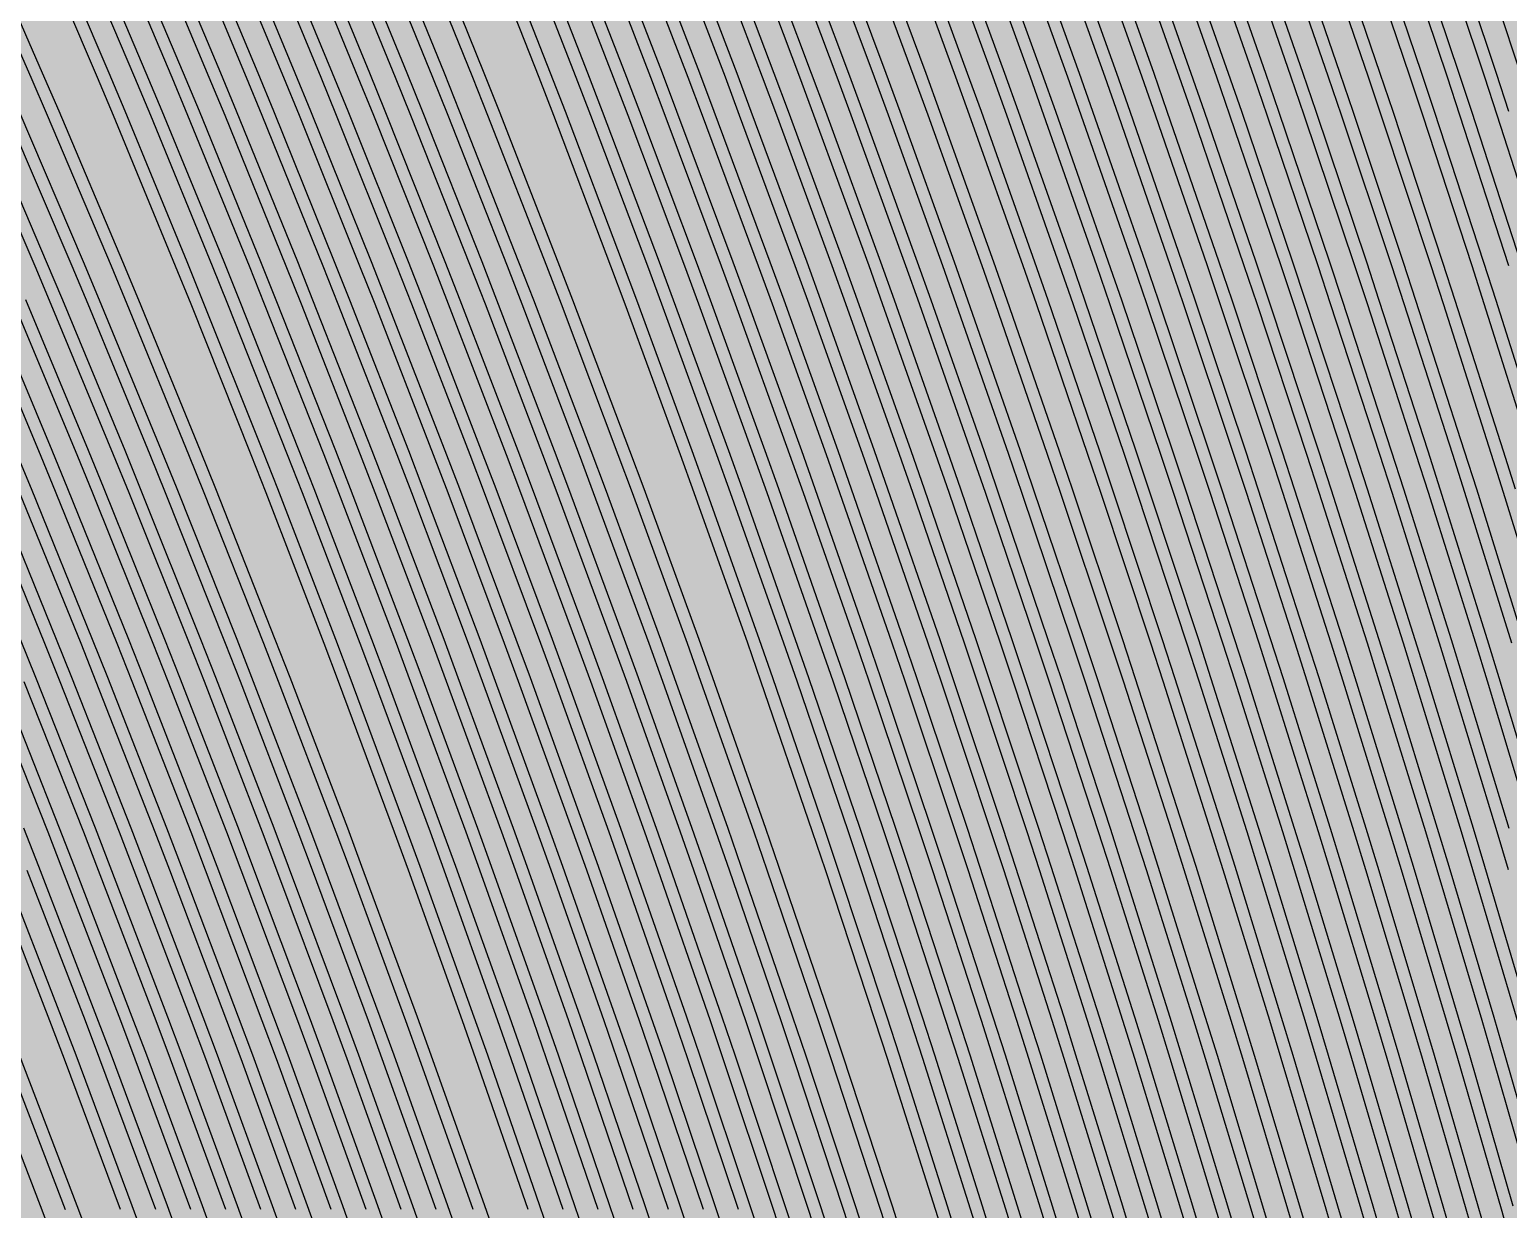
# Model space of a CAD drawing. Header units: metres. Extents: x -7220 to 10980, y -29667 to 1833.
# Drawn here: x 752.5 to 997.2, y -16736 to -16540.7 of the extents above; entities that cross this region are included whole.
import ezdxf

# ---------------------------------------------------------------- set-up
doc = ezdxf.new("R2010")
doc.units = ezdxf.units.M
doc.layers.add('Metal1', color=4, linetype='CONTINUOUS')
doc.layers.add('Polyimide', color=7, linetype='CONTINUOUS')

msp = doc.modelspace()

# ---------------------------------------------------------------- hatches: boundary and pattern name
at = {"layer": 'Polyimide'}
msp.add_hatch(color=7, dxfattribs=at).paths.add_polyline_path([(4099.45, -13861.55), (4142.64, -14152.77), (4214.18, -14438.35), (4313.36, -14715.55), (4439.24, -14981.69), (4590.59, -15234.21), (4765.97, -15470.68), (4963.68, -15688.82), (5181.82, -15886.53), (5418.29, -16061.91), (5670.81, -16213.26), (5936.95, -16339.14), (6214.15, -16438.32), (6499.73, -16509.85), (6790.95, -16553.05), (7085, -16567.5), (9980.38, -16567.5), (10058.79, -16571.35), (10136.45, -16582.87), (10212.6, -16601.95), (10286.52, -16628.4), (10357.49, -16661.96), (10424.83, -16702.32), (10487.89, -16749.09), (10546.06, -16801.81), (10598.78, -16859.98), (10645.55, -16923.04), (10685.91, -16990.38), (10719.48, -17061.35), (10745.93, -17135.27), (10765, -17211.43), (10776.52, -17289.08), (10780.38, -17367.5), (10780.38, -21957.3), (10741.61, -22012.91), (10705.97, -22070.59), (10673.58, -22130.14), (10644.53, -22191.39), (10618.92, -22254.16), (10596.82, -22318.25), (10578.3, -22383.46), (10563.41, -22449.6), (10552.21, -22516.46), (10544.72, -22583.84), (10540.97, -22651.53), (10540.97, -22719.32), (10544.72, -22787.01), (10552.21, -22854.38), (10563.41, -22921.24), (10578.3, -22987.38), (10596.82, -23052.6), (10618.92, -23116.68), (10644.53, -23179.45), (10673.58, -23240.71), (10705.97, -23300.26), (10741.61, -23357.93), (10780.38, -23413.54), (10780.38, -28667.5), (10776.52, -28745.91), (10765, -28823.57), (10745.93, -28899.73), (10719.48, -28973.65), (10685.91, -29044.62), (10645.55, -29111.96), (10598.78, -29175.01), (10546.06, -29233.19), (10487.89, -29285.91), (10424.83, -29332.68), (10357.49, -29373.04), (10286.52, -29406.6), (10212.6, -29433.05), (10136.45, -29452.13), (10058.79, -29463.65), (9980.38, -29467.5), (-6219.63, -29467.5), (-6298.04, -29463.65), (-6375.7, -29452.13), (-6451.85, -29433.05), (-6525.77, -29406.6), (-6596.74, -29373.04), (-6664.08, -29332.68), (-6727.14, -29285.91), (-6785.31, -29233.19), (-6838.03, -29175.01), (-6884.8, -29111.96), (-6925.16, -29044.62), (-6958.73, -28973.65), (-6985.18, -28899.73), (-7004.25, -28823.57), (-7015.77, -28745.91), (-7019.63, -28667.5), (-7019.63, -23426.32), (-6979.36, -23370.07), (-6942.33, -23311.63), (-6908.66, -23251.2), (-6878.45, -23188.96), (-6851.81, -23125.12), (-6828.81, -23059.88), (-6809.53, -22993.44), (-6794.04, -22926.02), (-6782.37, -22857.83), (-6774.57, -22789.09), (-6770.67, -22720.02), (-6770.67, -22650.84), (-6774.57, -22581.77), (-6782.37, -22513.03), (-6794.04, -22444.84), (-6809.53, -22377.42), (-6828.81, -22310.98), (-6851.81, -22245.74), (-6878.45, -22181.89), (-6908.66, -22119.66), (-6942.33, -22059.22), (-6979.36, -22000.79), (-7019.63, -21944.54), (-7019.63, -17367.5), (-7015.77, -17289.08), (-7004.25, -17211.43), (-6985.18, -17135.27), (-6958.73, -17061.35), (-6925.16, -16990.38), (-6884.8, -16923.04), (-6838.03, -16859.98), (-6785.31, -16801.81), (-6727.14, -16749.09), (-6664.08, -16702.32), (-6596.74, -16661.96), (-6525.77, -16628.4), (-6451.85, -16601.95), (-6375.7, -16582.87), (-6298.04, -16571.35), (-6219.63, -16567.5), (-3314, -16567.5), (-3019.95, -16553.05), (-2728.73, -16509.85), (-2443.15, -16438.32), (-2165.95, -16339.14), (-1899.81, -16213.26), (-1647.29, -16061.91), (-1410.82, -15886.53), (-1192.68, -15688.82), (-994.97, -15470.68), (-819.59, -15234.21), (-668.24, -14981.69), (-542.36, -14715.55), (-443.18, -14438.35), (-371.64, -14152.77), (-328.45, -13861.55), (-314, -13567.5), (-314, -13373.48), (-317.45, -13328.11), (-327.72, -13283.78), (-344.58, -13241.52), (-367.63, -13202.3), (-396.35, -13167.01), (-430.08, -13136.47), (-468.03, -13111.38), (-509.35, -13092.32), (-509.35, -13092.32), (-578.18, -13061.27), (-642.2, -13021.24), (-700.26, -12972.96), (-751.3, -12917.31), (-794.39, -12855.3), (-828.74, -12788.06), (-853.73, -12716.8), (-868.91, -12642.84), (-874, -12567.5), (-868.91, -12492.16), (-853.73, -12418.19), (-828.74, -12346.94), (-794.39, -12279.7), (-751.3, -12217.69), (-700.26, -12162.04), (-642.2, -12113.76), (-578.18, -12073.73), (-509.35, -12042.68), (-509.35, -12042.68), (-468.03, -12023.62), (-430.08, -11998.53), (-396.35, -11967.99), (-367.63, -11932.7), (-344.58, -11893.47), (-327.72, -11851.21), (-317.45, -11806.89), (-314, -11761.52), (-314, -11074.31), (-317.45, -11028.94), (-327.72, -10984.62), (-344.58, -10942.36), (-367.63, -10903.13), (-396.35, -10867.84), (-430.08, -10837.3), (-468.03, -10812.21), (-509.35, -10793.16), (-509.35, -10793.16), (-578.18, -10762.1), (-642.2, -10722.07), (-700.26, -10673.8), (-751.3, -10618.15), (-794.39, -10556.13), (-828.74, -10488.89), (-853.73, -10417.64), (-868.91, -10343.67), (-874, -10268.33), (-868.91, -10192.99), (-853.73, -10119.03), (-828.74, -10047.77), (-794.39, -9980.53), (-751.3, -9918.52), (-700.26, -9862.87), (-642.2, -9814.59), (-578.18, -9774.56), (-509.35, -9743.51), (-509.35, -9743.51), (-468.03, -9724.45), (-430.08, -9699.36), (-396.35, -9668.82), (-367.63, -9633.53), (-344.58, -9594.31), (-327.72, -9552.05), (-317.45, -9507.72), (-314, -9462.35), (-314, -8775.14), (-317.45, -8729.78), (-327.72, -8685.45), (-344.58, -8643.19), (-367.63, -8603.96), (-396.35, -8568.68), (-430.08, -8538.14), (-468.03, -8513.05), (-509.35, -8493.99), (-509.35, -8493.99), (-578.18, -8462.94), (-642.2, -8422.91), (-700.26, -8374.63), (-751.3, -8318.98), (-794.39, -8256.97), (-828.74, -8189.73), (-853.73, -8118.47), (-868.91, -8044.5), (-874, -7969.17), (-868.91, -7893.83), (-853.73, -7819.86), (-828.74, -7748.61), (-794.39, -7681.36), (-751.3, -7619.35), (-700.26, -7563.7), (-642.2, -7515.42), (-578.18, -7475.4), (-509.35, -7444.34), (-509.35, -7444.34), (-468.03, -7425.28), (-430.08, -7400.2), (-396.35, -7369.66), (-367.63, -7334.37), (-344.58, -7295.14), (-327.72, -7252.88), (-317.45, -7208.56), (-314, -7163.19), (-314, -6475.98), (-317.45, -6430.61), (-327.72, -6386.29), (-344.58, -6344.02), (-367.63, -6304.8), (-396.35, -6269.51), (-430.08, -6238.97), (-468.03, -6213.88), (-509.35, -6194.82), (-509.35, -6194.82), (-578.18, -6163.77), (-642.2, -6123.74), (-700.26, -6075.46), (-751.3, -6019.81), (-794.39, -5957.8), (-828.74, -5890.56), (-853.73, -5819.31), (-868.91, -5745.34), (-874, -5670), (-868.91, -5594.66), (-853.73, -5520.69), (-828.74, -5449.44), (-794.39, -5382.2), (-751.3, -5320.19), (-700.26, -5264.54), (-642.2, -5216.26), (-578.18, -5176.23), (-509.35, -5145.18), (-509.35, -5145.18), (-468.03, -5126.12), (-430.08, -5101.03), (-396.35, -5070.49), (-367.63, -5035.2), (-344.58, -4995.98), (-327.72, -4953.71), (-317.45, -4909.39), (-314, -4864.02), (-314, 380), (-314, 1532.5), (-269, 1532.5), (-268.78, 1525.63), (-268.1, 1518.79), (-266.98, 1512.02), (-265.42, 1505.32), (-263.43, 1498.75), (-261.01, 1492.32), (-258.17, 1486.06), (-254.93, 1480), (-251.3, 1474.17), (-247.3, 1468.58), (-242.94, 1463.27), (-238.25, 1458.25), (-233.23, 1453.56), (-227.92, 1449.2), (-222.33, 1445.2), (-216.5, 1441.57), (-210.44, 1438.33), (-204.18, 1435.49), (-197.75, 1433.07), (-191.18, 1431.08), (-184.48, 1429.52), (-177.71, 1428.4), (-170.87, 1427.72), (-164, 1427.5), (-157.13, 1427.72), (-150.29, 1428.4), (-143.52, 1429.52), (-136.82, 1431.08), (-130.25, 1433.07), (-123.82, 1435.49), (-117.56, 1438.33), (-111.5, 1441.57), (-105.67, 1445.2), (-100.08, 1449.2), (-94.77, 1453.56), (-89.75, 1458.25), (-85.06, 1463.27), (-80.7, 1468.58), (-76.7, 1474.17), (-73.07, 1480), (-69.83, 1486.06), (-66.99, 1492.32), (-64.57, 1498.75), (-62.58, 1505.32), (-61.02, 1512.02), (-59.9, 1518.79), (-59.22, 1525.63), (-59, 1532.5), (1786, 1532.5), (3835, 1532.5), (3835.21, 1539.04), (3835.86, 1545.55), (3836.92, 1552.01), (3838.41, 1558.38), (3840.31, 1564.64), (3842.61, 1570.77), (3845.31, 1576.73), (3848.4, 1582.5), (3851.85, 1588.06), (3855.66, 1593.38), (3859.82, 1598.43), (3864.29, 1603.21), (3869.07, 1607.68), (3874.12, 1611.84), (3879.44, 1615.65), (3885, 1619.1), (3890.77, 1622.19), (3896.73, 1624.89), (3902.86, 1627.19), (3909.12, 1629.09), (3915.49, 1630.58), (3921.95, 1631.64), (3928.46, 1632.29), (3935, 1632.5), (3941.54, 1632.29), (3948.05, 1631.64), (3954.51, 1630.58), (3960.88, 1629.09), (3967.14, 1627.19), (3973.27, 1624.89), (3979.23, 1622.19), (3985, 1619.1), (3990.56, 1615.65), (3995.88, 1611.84), (4000.93, 1607.68), (4005.71, 1603.21), (4010.18, 1598.43), (4014.34, 1593.38), (4018.15, 1588.06), (4021.6, 1582.5), (4024.69, 1576.73), (4027.39, 1570.77), (4029.69, 1564.64), (4031.59, 1558.38), (4033.08, 1552.01), (4034.14, 1545.55), (4034.79, 1539.04), (4035, 1532.5), (4085, 1532.5), (4085, 380), (4085, 330), (4085, -4864.02), (4088.45, -4909.39), (4098.72, -4953.71), (4115.58, -4995.98), (4138.63, -5035.2), (4167.35, -5070.49), (4201.08, -5101.03), (4239.03, -5126.12), (4280.35, -5145.18), (4280.35, -5145.18), (4349.18, -5176.23), (4413.2, -5216.26), (4471.26, -5264.54), (4522.3, -5320.19), (4565.39, -5382.2), (4599.74, -5449.44), (4624.73, -5520.69), (4639.91, -5594.66), (4645, -5670), (4639.91, -5745.34), (4624.73, -5819.31), (4599.74, -5890.56), (4565.39, -5957.8), (4522.3, -6019.81), (4471.26, -6075.46), (4413.2, -6123.74), (4349.18, -6163.77), (4280.35, -6194.82), (4239.03, -6213.88), (4201.08, -6238.97), (4167.35, -6269.51), (4138.63, -6304.8), (4115.58, -6344.02), (4098.72, -6386.29), (4088.45, -6430.61), (4085, -6475.98), (4085, -13567.5), (4099.45, -13861.55)])

# ---------------------------------------------------------------- linework, layer by layer
at = {"layer": 'Metal1'}
for points in [[(825.9, -16736.05), (817.05, -16711.11), (814.78, -16704.82), (805.6, -16679.88), (803.24, -16673.59), (793.72, -16648.66), (791.27, -16642.36), (781.42, -16617.43), (778.88, -16611.13), (768.68, -16586.2), (766.06, -16579.9), (755.51, -16554.97), (752.79, -16548.67), (741.89, -16523.75)], [(743.72, -16522.94), (754.63, -16547.87), (757.35, -16554.19), (767.9, -16579.12), (770.53, -16585.44), (780.73, -16610.38), (783.27, -16616.69), (793.13, -16641.63), (795.59, -16647.94), (805.11, -16672.88), (807.47, -16679.19), (816.66, -16704.13), (818.94, -16710.44), (827.79, -16735.38), (829.99, -16741.69)], [(835.01, -16736.04), (826.39, -16711.1), (824.17, -16704.81), (815.22, -16679.87), (812.92, -16673.58), (803.65, -16648.65), (801.26, -16642.35), (791.66, -16617.42), (789.19, -16611.12), (779.25, -16586.19), (776.69, -16579.89), (766.41, -16554.96), (763.77, -16548.66), (753.14, -16523.73)], [(754.97, -16522.94), (765.61, -16547.88), (768.26, -16554.19), (778.54, -16579.13), (781.1, -16585.44), (791.05, -16610.38), (793.52, -16616.69), (803.13, -16641.64), (805.52, -16647.94), (814.8, -16672.89), (817.1, -16679.19), (826.05, -16704.14), (828.27, -16710.44), (836.9, -16735.39), (839.04, -16741.69)], [(840.81, -16736.04), (832.23, -16711.1), (830.03, -16704.81), (821.12, -16679.87), (818.84, -16673.58), (809.61, -16648.64), (807.24, -16642.35), (797.68, -16617.42), (795.22, -16611.12), (785.33, -16586.19), (782.79, -16579.89), (772.56, -16554.96), (769.93, -16548.66), (759.36, -16523.73)], [(761.2, -16522.95), (771.77, -16547.88), (774.41, -16554.2), (784.64, -16579.13), (787.19, -16585.44), (797.09, -16610.39), (799.55, -16616.69), (809.11, -16641.64), (811.48, -16647.94), (820.71, -16672.89), (823.01, -16679.19), (831.91, -16704.14), (834.12, -16710.44), (842.71, -16735.39), (844.83, -16741.69)], [(846.61, -16736.04), (838.08, -16711.1), (835.88, -16704.81), (827.03, -16679.87), (824.75, -16673.58), (815.57, -16648.64), (813.21, -16642.35), (803.7, -16617.41), (801.26, -16611.12), (791.42, -16586.19), (788.89, -16579.89), (778.71, -16554.96), (776.1, -16548.66), (765.58, -16523.73)], [(767.42, -16522.95), (777.94, -16547.88), (780.56, -16554.2), (790.74, -16579.13), (793.28, -16585.45), (803.12, -16610.39), (805.57, -16616.7), (815.08, -16641.64), (817.44, -16647.94), (826.63, -16672.89), (828.91, -16679.19), (837.77, -16704.14), (839.97, -16710.44), (848.51, -16735.39), (850.62, -16741.69)], [(852.42, -16736.03), (843.92, -16711.1), (841.74, -16704.8), (832.93, -16679.87), (830.66, -16673.57), (821.53, -16648.64), (819.18, -16642.34), (809.73, -16617.41), (807.29, -16611.11), (797.51, -16586.18), (794.99, -16579.88), (784.86, -16554.96), (782.26, -16548.65), (771.8, -16523.73)], [(773.64, -16522.95), (784.11, -16547.88), (786.71, -16554.2), (796.84, -16579.14), (799.36, -16585.45), (809.16, -16610.39), (811.59, -16616.7), (821.06, -16641.64), (823.41, -16647.95), (832.54, -16672.89), (834.81, -16679.2), (843.63, -16704.14), (845.81, -16710.45), (854.31, -16735.4), (856.42, -16741.69)], [(858.22, -16736.03), (849.77, -16711.09), (847.6, -16704.8), (838.83, -16679.87), (836.58, -16673.57), (827.49, -16648.64), (825.16, -16642.34), (815.75, -16617.41), (813.33, -16611.11), (803.59, -16586.18), (801.09, -16579.88), (791.02, -16554.95), (788.43, -16548.65), (778.02, -16523.73)], [(779.86, -16522.95), (790.27, -16547.89), (792.87, -16554.2), (802.95, -16579.14), (805.45, -16585.45), (815.2, -16610.39), (817.62, -16616.7), (827.03, -16641.64), (829.37, -16647.95), (838.46, -16672.89), (840.72, -16679.2), (849.48, -16704.14), (851.66, -16710.45), (860.11, -16735.4), (862.21, -16741.7)], [(864.02, -16736.03), (855.61, -16711.09), (853.45, -16704.8), (844.73, -16679.86), (842.49, -16673.57), (833.45, -16648.64), (831.13, -16642.34), (821.77, -16617.41), (819.37, -16611.11), (809.68, -16586.18), (807.19, -16579.88), (797.17, -16554.95), (794.59, -16548.65), (784.23, -16523.72)], [(786.08, -16522.95), (796.44, -16547.89), (799.02, -16554.2), (809.05, -16579.14), (811.54, -16585.45), (821.23, -16610.39), (823.64, -16616.7), (833.01, -16641.64), (835.33, -16647.95), (844.37, -16672.89), (846.62, -16679.2), (855.34, -16704.15), (857.51, -16710.45), (865.92, -16735.4), (868, -16741.7)], [(869.82, -16736.03), (861.46, -16711.09), (859.31, -16704.8), (850.64, -16679.86), (848.41, -16673.57), (839.42, -16648.63), (837.11, -16642.34), (827.79, -16617.4), (825.4, -16611.11), (815.76, -16586.18), (813.29, -16579.88), (803.32, -16554.95), (800.76, -16548.65), (790.45, -16523.72)], [(792.3, -16522.95), (802.61, -16547.89), (805.17, -16554.2), (815.15, -16579.14), (817.63, -16585.45), (827.27, -16610.39), (829.67, -16616.7), (838.98, -16641.64), (841.3, -16647.95), (850.29, -16672.9), (852.52, -16679.2), (861.2, -16704.15), (863.35, -16710.45), (871.72, -16735.4), (873.79, -16741.7)], [(877.68, -16742.32), (875.62, -16736.03), (867.3, -16711.09), (865.17, -16704.8), (856.54, -16679.86), (854.32, -16673.57), (845.38, -16648.63), (843.08, -16642.34), (833.82, -16617.4), (831.44, -16611.11), (821.85, -16586.17), (819.39, -16579.88), (809.47, -16554.95), (806.92, -16548.65), (796.67, -16523.72)], [(798.52, -16522.95), (808.77, -16547.89), (811.33, -16554.2), (821.25, -16579.14), (823.71, -16585.45), (833.31, -16610.39), (835.69, -16616.7), (844.96, -16641.65), (847.26, -16647.95), (856.21, -16672.9), (858.43, -16679.2), (867.06, -16704.15), (869.2, -16710.45), (877.52, -16735.4), (879.58, -16741.7)], [(883.47, -16742.31), (881.42, -16736.03), (873.15, -16711.09), (871.02, -16704.8), (862.44, -16679.86), (860.24, -16673.57), (851.34, -16648.63), (849.05, -16642.34), (839.84, -16617.4), (837.47, -16611.11), (827.94, -16586.17), (825.49, -16579.88), (815.62, -16554.94), (813.09, -16548.65), (802.89, -16523.72)], [(804.74, -16522.95), (814.94, -16547.89), (817.48, -16554.2), (827.35, -16579.14), (829.8, -16585.45), (839.34, -16610.4), (841.71, -16616.7), (850.93, -16641.65), (853.22, -16647.95), (862.12, -16672.9), (864.33, -16679.2), (872.92, -16704.15), (875.04, -16710.45), (883.32, -16735.4), (885.37, -16741.7)], [(889.26, -16742.31), (887.22, -16736.03), (878.99, -16711.08), (876.88, -16704.8), (868.34, -16679.86), (866.15, -16673.56), (857.3, -16648.63), (855.03, -16642.33), (845.86, -16617.4), (843.51, -16611.1), (834.02, -16586.17), (831.59, -16579.87), (821.77, -16554.94), (819.25, -16548.64), (809.11, -16523.71)], [(810.96, -16522.96), (821.11, -16547.9), (823.63, -16554.2), (833.45, -16579.15), (835.89, -16585.45), (845.38, -16610.4), (847.74, -16616.7), (856.91, -16641.65), (859.18, -16647.95), (868.04, -16672.9), (870.23, -16679.2), (878.77, -16704.15), (880.89, -16710.45), (889.12, -16735.4), (891.16, -16741.7)], [(895.35, -16742.31), (893.33, -16736.02), (885.16, -16711.08), (883.06, -16704.79), (874.58, -16679.85), (872.41, -16673.56), (863.62, -16648.62), (861.37, -16642.33), (852.27, -16617.4), (849.93, -16611.1), (840.52, -16586.17), (838.1, -16579.87), (828.36, -16554.94), (825.86, -16548.64), (815.79, -16523.71)], [(817.64, -16522.96), (827.71, -16547.9), (830.22, -16554.21), (839.96, -16579.15), (842.38, -16585.46), (851.8, -16610.4), (854.15, -16616.7), (863.25, -16641.65), (865.51, -16647.95), (874.29, -16672.9), (876.47, -16679.2), (884.95, -16704.15), (887.05, -16710.45), (895.23, -16735.41), (897.25, -16741.7)], [(904.4, -16742.3), (902.43, -16736.02), (894.49, -16711.07), (892.45, -16704.79), (884.21, -16679.84), (882.09, -16673.55), (873.55, -16648.61), (871.36, -16642.32), (862.51, -16617.38), (860.24, -16611.09), (851.08, -16586.16), (848.73, -16579.86), (839.26, -16554.93), (836.83, -16548.63), (827.04, -16523.7)], [(828.9, -16522.96), (838.69, -16547.91), (841.13, -16554.21), (850.6, -16579.16), (852.96, -16585.46), (862.12, -16610.41), (864.39, -16616.71), (873.24, -16641.66), (875.44, -16647.96), (883.99, -16672.91), (886.1, -16679.21), (894.35, -16704.16), (896.39, -16710.46), (904.34, -16735.41), (906.31, -16741.71)], [(910.19, -16742.3), (908.23, -16736.01), (900.33, -16711.07), (898.31, -16704.78), (890.11, -16679.84), (888.01, -16673.55), (879.51, -16648.61), (877.33, -16642.32), (868.53, -16617.38), (866.27, -16611.09), (857.17, -16586.15), (854.83, -16579.86), (845.41, -16554.93), (842.99, -16548.63), (833.26, -16523.7)], [(835.12, -16522.96), (844.86, -16547.91), (847.28, -16554.21), (856.7, -16579.16), (859.04, -16585.46), (868.15, -16610.41), (870.42, -16616.71), (879.22, -16641.66), (881.4, -16647.96), (889.9, -16672.91), (892.01, -16679.21), (900.21, -16704.16), (902.24, -16710.46), (910.14, -16735.42), (912.1, -16741.71)], [(915.98, -16742.3), (914.04, -16736.01), (906.18, -16711.07), (904.16, -16704.78), (896.01, -16679.84), (893.92, -16673.55), (885.47, -16648.61), (883.3, -16642.32), (874.56, -16617.38), (872.31, -16611.09), (863.25, -16586.15), (860.93, -16579.86), (851.56, -16554.92), (849.16, -16548.63), (839.48, -16523.69)], [(841.34, -16522.97), (851.03, -16547.91), (853.43, -16554.21), (862.8, -16579.16), (865.13, -16585.46), (874.19, -16610.41), (876.44, -16616.71), (885.19, -16641.66), (887.37, -16647.96), (895.82, -16672.91), (897.91, -16679.21), (906.07, -16704.17), (908.09, -16710.46), (915.94, -16735.42), (917.89, -16741.71)], [(921.77, -16742.29), (919.84, -16736.01), (912.02, -16711.06), (910.02, -16704.78), (901.91, -16679.84), (899.84, -16673.55), (891.43, -16648.61), (889.28, -16642.32), (880.58, -16617.38), (878.35, -16611.09), (869.34, -16586.15), (867.03, -16579.86), (857.72, -16554.92), (855.33, -16548.63), (845.7, -16523.69)], [(847.56, -16522.97), (857.19, -16547.91), (859.59, -16554.22), (868.9, -16579.16), (871.22, -16585.47), (880.23, -16610.41), (882.46, -16616.71), (891.17, -16641.67), (893.33, -16647.96), (901.73, -16672.92), (903.82, -16679.21), (911.92, -16704.17), (913.93, -16710.46), (921.75, -16735.42), (923.68, -16741.71)], [(927.56, -16742.29), (925.64, -16736.01), (917.87, -16711.06), (915.88, -16704.78), (907.82, -16679.83), (905.75, -16673.55), (897.4, -16648.61), (895.25, -16642.32), (886.6, -16617.38), (884.38, -16611.09), (875.43, -16586.15), (873.13, -16579.86), (863.87, -16554.92), (861.49, -16548.63), (851.92, -16523.69)], [(853.78, -16522.97), (863.36, -16547.91), (865.74, -16554.22), (875.01, -16579.16), (877.31, -16585.47), (886.26, -16610.42), (888.49, -16616.72), (897.14, -16641.67), (899.29, -16647.96), (907.65, -16672.92), (909.72, -16679.21), (917.78, -16704.17), (919.78, -16710.46), (927.55, -16735.42), (929.47, -16741.71)], [(933.35, -16742.29), (931.44, -16736.01), (923.72, -16711.06), (921.73, -16704.78), (913.72, -16679.83), (911.66, -16673.55), (903.36, -16648.6), (901.23, -16642.32), (892.62, -16617.37), (890.42, -16611.08), (881.51, -16586.15), (879.23, -16579.85), (870.02, -16554.92), (867.66, -16548.62), (858.14, -16523.69)], [(860, -16522.97), (869.53, -16547.92), (871.89, -16554.22), (881.11, -16579.17), (883.39, -16585.47), (892.3, -16610.42), (894.51, -16616.72), (903.12, -16641.67), (905.25, -16647.97), (913.56, -16672.92), (915.62, -16679.22), (923.64, -16704.17), (925.62, -16710.46), (933.35, -16735.42), (935.26, -16741.71)], [(939.14, -16742.29), (937.24, -16736.01), (929.56, -16711.06), (927.59, -16704.78), (919.62, -16679.83), (917.58, -16673.54), (909.32, -16648.6), (907.2, -16642.31), (898.65, -16617.37), (896.45, -16611.08), (887.6, -16586.14), (885.33, -16579.85), (876.17, -16554.91), (873.82, -16548.62), (864.36, -16523.69)], [(866.22, -16522.97), (875.69, -16547.92), (878.05, -16554.22), (887.21, -16579.17), (889.48, -16585.47), (898.34, -16610.42), (900.54, -16616.72), (909.09, -16641.67), (911.22, -16647.97), (919.48, -16672.92), (921.53, -16679.22), (929.5, -16704.17), (931.47, -16710.47), (939.15, -16735.42), (941.06, -16741.71)], [(944.93, -16742.29), (943.04, -16736), (935.41, -16711.06), (933.45, -16704.77), (925.52, -16679.83), (923.49, -16673.54), (915.28, -16648.6), (913.17, -16642.31), (904.67, -16617.37), (902.49, -16611.08), (893.68, -16586.14), (891.43, -16579.85), (882.32, -16554.91), (879.99, -16548.62), (870.58, -16523.68)], [(872.45, -16522.97), (881.86, -16547.92), (884.2, -16554.22), (893.31, -16579.17), (895.57, -16585.47), (904.38, -16610.42), (906.56, -16616.72), (915.07, -16641.67), (917.18, -16647.97), (925.39, -16672.92), (927.43, -16679.22), (935.35, -16704.17), (937.32, -16710.47), (944.96, -16735.42), (946.85, -16741.72)], [(950.72, -16742.28), (948.84, -16736), (941.25, -16711.06), (939.3, -16704.77), (931.43, -16679.83), (929.41, -16673.54), (921.24, -16648.6), (919.15, -16642.31), (910.69, -16617.37), (908.52, -16611.08), (899.77, -16586.14), (897.53, -16579.85), (888.47, -16554.91), (886.15, -16548.62), (876.8, -16523.68)], [(878.67, -16522.97), (888.03, -16547.92), (890.35, -16554.22), (899.41, -16579.17), (901.66, -16585.47), (910.41, -16610.42), (912.58, -16616.72), (921.04, -16641.67), (923.14, -16647.97), (931.31, -16672.92), (933.33, -16679.22), (941.21, -16704.18), (943.16, -16710.47), (950.76, -16735.43), (952.64, -16741.72)], [(956.51, -16742.28), (954.65, -16736), (947.1, -16711.05), (945.16, -16704.77), (937.33, -16679.82), (935.32, -16673.54), (927.2, -16648.59), (925.12, -16642.31), (916.71, -16617.37), (914.56, -16611.08), (905.86, -16586.14), (903.63, -16579.85), (894.63, -16554.91), (892.32, -16548.62), (883.02, -16523.68)], [(884.89, -16522.97), (894.19, -16547.92), (896.51, -16554.22), (905.51, -16579.17), (907.74, -16585.47), (916.45, -16610.42), (918.61, -16616.72), (927.02, -16641.68), (929.1, -16647.97), (937.22, -16672.93), (939.24, -16679.22), (947.07, -16704.18), (949.01, -16710.47), (956.56, -16735.43), (958.43, -16741.72), (965.7, -16766.68), (967.5, -16772.97), (974.5, -16797.93), (976.23, -16804.22), (982.95, -16829.18), (984.61, -16835.47), (991.07, -16860.43), (992.66, -16866.71), (998.86, -16891.68)], [(1002.68, -16892.16), (996.53, -16867.2), (994.96, -16860.92), (988.55, -16835.97), (986.91, -16829.69), (980.24, -16804.74), (978.53, -16798.46), (971.59, -16773.51), (969.81, -16767.23), (962.6, -16742.28), (960.75, -16736), (953.26, -16711.05), (951.34, -16704.77), (943.57, -16679.82), (941.58, -16673.54), (933.53, -16648.59), (931.46, -16642.31), (923.12, -16617.36), (920.98, -16611.08), (912.35, -16586.13), (910.14, -16579.84), (901.21, -16554.9), (898.92, -16548.61), (889.69, -16523.68)], [(891.57, -16522.98), (900.8, -16547.92), (903.09, -16554.23), (912.02, -16579.18), (914.24, -16585.47), (922.87, -16610.43), (925.02, -16616.72), (933.36, -16641.68), (935.43, -16647.97), (943.48, -16672.93), (945.48, -16679.22), (953.25, -16704.18), (955.17, -16710.47), (962.66, -16735.43), (964.52, -16741.72), (971.73, -16766.68), (973.52, -16772.97), (980.46, -16797.93), (982.17, -16804.22), (988.84, -16829.18), (990.49, -16835.47), (996.9, -16860.43), (998.48, -16866.72)], [(1000.93, -16860.92), (994.59, -16835.97), (992.96, -16829.69), (986.36, -16804.74), (984.66, -16798.46), (977.79, -16773.51), (976.03, -16767.23), (968.88, -16742.28), (967.05, -16736), (959.63, -16711.05), (957.73, -16704.77), (950.04, -16679.82), (948.06, -16673.54), (940.09, -16648.59), (938.04, -16642.3), (929.78, -16617.36), (927.66, -16611.07), (919.12, -16586.13), (916.92, -16579.84), (908.08, -16554.9), (905.81, -16548.61), (896.67, -16523.67)], [(898.55, -16522.98), (907.69, -16547.93), (909.96, -16554.23), (918.81, -16579.18), (921.01, -16585.48), (929.56, -16610.43), (931.68, -16616.73), (939.94, -16641.68), (941.99, -16647.97), (949.97, -16672.93), (951.95, -16679.22), (959.64, -16704.18), (961.55, -16710.47), (968.97, -16735.43), (970.8, -16741.72), (977.95, -16766.68), (979.72, -16772.97), (986.59, -16797.93), (988.29, -16804.22), (994.9, -16829.18), (996.53, -16835.47), (1002.87, -16860.43)], [(998.61, -16829.69), (992.04, -16804.73), (990.36, -16798.46), (983.53, -16773.5), (981.77, -16767.23), (974.67, -16742.27), (972.85, -16736), (965.48, -16711.05), (963.59, -16704.76), (955.94, -16679.82), (953.98, -16673.53), (946.05, -16648.59), (944.02, -16642.3), (935.81, -16617.36), (933.7, -16611.07), (925.2, -16586.13), (923.02, -16579.84), (914.23, -16554.9), (911.98, -16548.61), (902.89, -16523.67)], [(904.77, -16522.98), (913.86, -16547.93), (916.12, -16554.23), (924.91, -16579.18), (927.09, -16585.48), (935.6, -16610.43), (937.7, -16616.73), (945.92, -16641.68), (947.95, -16647.98), (955.89, -16672.93), (957.85, -16679.22), (965.5, -16704.18), (967.39, -16710.47), (974.77, -16735.43), (976.59, -16741.72), (983.7, -16766.68), (985.45, -16772.97), (992.29, -16797.93), (993.98, -16804.22), (1000.55, -16829.19)], [(997.73, -16804.73), (996.05, -16798.46), (989.26, -16773.5), (987.52, -16767.23), (980.46, -16742.27), (978.65, -16735.99), (971.32, -16711.04), (969.44, -16704.76), (961.84, -16679.81), (959.89, -16673.53), (952.01, -16648.58), (949.99, -16642.3), (941.83, -16617.35), (939.74, -16611.07), (931.29, -16586.13), (929.12, -16579.84), (920.38, -16554.9), (918.14, -16548.61), (909.11, -16523.67)], [(910.99, -16522.98), (920.03, -16547.93), (922.27, -16554.23), (931.01, -16579.18), (933.18, -16585.48), (941.63, -16610.43), (943.73, -16616.73), (951.89, -16641.68), (953.92, -16647.98), (961.8, -16672.93), (963.75, -16679.23), (971.36, -16704.18), (973.24, -16710.47), (980.57, -16735.44), (982.39, -16741.72), (989.45, -16766.69), (991.19, -16772.97), (997.99, -16797.94)], [(1001.75, -16798.46), (995, -16773.5), (993.27, -16767.22), (986.25, -16742.27), (984.45, -16735.99), (977.17, -16711.04), (975.3, -16704.76), (967.74, -16679.81), (965.81, -16673.53), (957.97, -16648.58), (955.96, -16642.3), (947.85, -16617.35), (945.77, -16611.07), (937.37, -16586.12), (935.22, -16579.84), (926.54, -16554.89), (924.31, -16548.61), (915.33, -16523.66)], [(917.21, -16522.98), (926.19, -16547.93), (928.42, -16554.23), (937.11, -16579.18), (939.27, -16585.48), (947.67, -16610.43), (949.75, -16616.73), (957.87, -16641.69), (959.88, -16647.98), (967.72, -16672.94), (969.66, -16679.23), (977.22, -16704.19), (979.09, -16710.48), (986.38, -16735.44), (988.18, -16741.72), (995.2, -16766.69), (996.93, -16772.97), (1003.68, -16797.94)], [(999.02, -16767.22), (992.04, -16742.27), (990.26, -16735.99), (983.01, -16711.04), (981.16, -16704.76), (973.65, -16679.81), (971.72, -16673.53), (963.93, -16648.58), (961.94, -16642.3), (953.87, -16617.35), (951.81, -16611.07), (943.46, -16586.12), (941.32, -16579.83), (932.69, -16554.89), (930.48, -16548.6), (921.55, -16523.66)], [(923.43, -16522.98), (932.36, -16547.93), (934.58, -16554.23), (943.21, -16579.19), (945.36, -16585.48), (953.71, -16610.44), (955.78, -16616.73), (963.84, -16641.69), (965.84, -16647.98), (973.63, -16672.94), (975.56, -16679.23), (983.07, -16704.19), (984.93, -16710.48), (992.18, -16735.44), (993.97, -16741.73), (1000.94, -16766.69)], [(997.83, -16742.27), (996.06, -16735.99), (988.86, -16711.04), (987.01, -16704.76), (979.55, -16679.81), (977.63, -16673.53), (969.9, -16648.58), (967.91, -16642.3), (959.9, -16617.35), (957.84, -16611.06), (949.55, -16586.12), (947.42, -16579.83), (938.84, -16554.89), (936.64, -16548.6), (927.77, -16523.66)], [(929.65, -16522.99), (938.53, -16547.94), (940.73, -16554.23), (949.31, -16579.19), (951.44, -16585.48), (959.74, -16610.44), (961.8, -16616.73), (969.82, -16641.69), (971.8, -16647.98), (979.55, -16672.94), (981.46, -16679.23), (988.93, -16704.19), (990.78, -16710.48), (997.98, -16735.44)], [(1001.86, -16735.99), (994.71, -16711.04), (992.87, -16704.76), (985.45, -16679.81), (983.55, -16673.53), (975.86, -16648.58), (973.89, -16642.29), (965.92, -16617.35), (963.88, -16611.06), (955.63, -16586.12), (953.52, -16579.83), (944.99, -16554.89), (942.81, -16548.6), (933.99, -16523.66)], [(935.88, -16522.99), (944.69, -16547.94), (946.88, -16554.24), (955.41, -16579.19), (957.53, -16585.48), (965.78, -16610.44), (967.82, -16616.73), (975.79, -16641.69), (977.77, -16647.98), (985.46, -16672.94), (987.37, -16679.23), (994.79, -16704.19), (996.63, -16710.48), (1003.78, -16735.44)], [(998.73, -16704.75), (991.35, -16679.8), (989.46, -16673.52), (981.82, -16648.57), (979.86, -16642.29), (971.94, -16617.34), (969.91, -16611.06), (961.72, -16586.11), (959.62, -16579.83), (951.14, -16554.88), (948.97, -16548.6), (940.21, -16523.66)], [(942.1, -16522.99), (950.86, -16547.94), (953.04, -16554.24), (961.51, -16579.19), (963.62, -16585.49), (971.82, -16610.44), (973.85, -16616.73), (981.77, -16641.69), (983.73, -16647.98), (991.38, -16672.94), (993.27, -16679.23), (1000.65, -16704.19)], [(997.26, -16679.8), (995.38, -16673.52), (987.78, -16648.57), (985.83, -16642.29), (977.97, -16617.34), (975.95, -16611.06), (967.81, -16586.11), (965.72, -16579.83), (957.3, -16554.88), (955.14, -16548.6), (946.43, -16523.65)], [(948.32, -16522.99), (957.03, -16547.94), (959.19, -16554.24), (967.62, -16579.19), (969.71, -16585.49), (977.85, -16610.44), (979.87, -16616.74), (987.74, -16641.69), (989.69, -16647.98), (997.29, -16672.94)], [(1001.29, -16673.52), (993.74, -16648.57), (991.81, -16642.29), (983.99, -16617.34), (981.98, -16611.06), (973.89, -16586.11), (971.82, -16579.83), (963.45, -16554.88), (961.3, -16548.59), (952.65, -16523.65)], [(954.54, -16522.99), (963.19, -16547.94), (965.34, -16554.24), (973.72, -16579.19), (975.79, -16585.49), (983.89, -16610.44), (985.9, -16616.74), (993.72, -16641.7), (995.66, -16647.99), (1003.21, -16672.95)], [(997.78, -16642.29), (990.01, -16617.34), (988.02, -16611.06), (979.98, -16586.11), (977.92, -16579.82), (969.6, -16554.88), (967.47, -16548.59), (958.87, -16523.65)], [(960.76, -16522.99), (969.36, -16547.95), (971.5, -16554.24), (979.82, -16579.2), (981.88, -16585.49), (989.93, -16610.45), (991.92, -16616.74), (999.69, -16641.7)], [(1004.12, -16642.28), (996.42, -16617.33), (994.44, -16611.05), (986.47, -16586.1), (984.43, -16579.82), (976.18, -16554.87), (974.07, -16548.59), (965.55, -16523.65)], [(967.44, -16522.99), (975.97, -16547.95), (978.08, -16554.24), (986.33, -16579.2), (988.38, -16585.49), (996.35, -16610.45), (998.33, -16616.74)], [(1001.13, -16611.05), (993.24, -16586.1), (991.22, -16579.82), (983.05, -16554.87), (980.96, -16548.59), (972.53, -16523.64)], [(974.42, -16523), (982.86, -16547.95), (984.95, -16554.24), (993.12, -16579.2), (995.14, -16585.49), (1003.04, -16610.45)], [(997.32, -16579.82), (989.21, -16554.87), (987.13, -16548.59), (978.75, -16523.64)], [(980.64, -16523), (989.03, -16547.95), (991.11, -16554.25), (999.22, -16579.2)], [(1003.41, -16579.82), (995.36, -16554.87), (993.3, -16548.58), (984.97, -16523.64)], [(986.86, -16523), (995.19, -16547.96), (997.26, -16554.25)], [(999.46, -16548.58), (991.19, -16523.63)], [(744.61, -16554.19), (755.29, -16579.12), (757.95, -16585.44), (768.27, -16610.37), (770.84, -16616.68), (780.82, -16641.62), (783.3, -16647.93), (792.93, -16672.88), (795.33, -16679.18), (804.62, -16704.13), (806.93, -16710.43), (815.89, -16735.38), (818.11, -16741.68)], [(750.76, -16554.19), (761.39, -16579.12), (764.03, -16585.44), (774.31, -16610.37), (776.87, -16616.69), (786.79, -16641.62), (789.26, -16647.94), (798.85, -16672.88), (801.23, -16679.19), (810.48, -16704.13), (812.77, -16710.44), (821.69, -16735.38), (823.9, -16741.69)], [(814, -16736.05), (805.05, -16711.12), (802.74, -16704.82), (793.45, -16679.89), (791.06, -16673.59), (781.44, -16648.66), (778.96, -16642.36), (768.99, -16617.43), (766.42, -16611.13), (756.1, -16586.21), (753.45, -16579.9), (742.77, -16554.98)], [(819.8, -16736.05), (810.89, -16711.11), (808.6, -16704.82), (799.36, -16679.89), (796.98, -16673.59), (787.4, -16648.66), (784.93, -16642.36), (775.01, -16617.43), (772.46, -16611.13), (762.19, -16586.2), (759.55, -16579.9), (748.92, -16554.98)], [(802.4, -16736.05), (793.36, -16711.12), (791.03, -16704.82), (781.65, -16679.89), (779.24, -16673.59), (769.51, -16648.66), (767.01, -16642.36), (756.94, -16617.44), (754.35, -16611.13), (743.93, -16586.21)], [(745.77, -16585.43), (756.2, -16610.37), (758.79, -16616.68), (768.87, -16641.62), (771.37, -16647.93), (781.1, -16672.87), (783.52, -16679.18), (792.9, -16704.12), (795.23, -16710.43), (804.28, -16735.38), (806.52, -16741.68)], [(808.2, -16736.05), (799.2, -16711.12), (796.89, -16704.82), (787.55, -16679.89), (785.15, -16673.59), (775.48, -16648.66), (772.99, -16642.36), (762.97, -16617.44), (760.39, -16611.13), (750.02, -16586.21)], [(751.86, -16585.43), (762.24, -16610.37), (764.82, -16616.68), (774.84, -16641.62), (777.34, -16647.93), (787.02, -16672.87), (789.42, -16679.18), (798.76, -16704.13), (801.08, -16710.43), (810.08, -16735.38), (812.32, -16741.68)], [(750.16, -16610.37), (752.77, -16616.68), (762.89, -16641.62), (765.41, -16647.93), (775.19, -16672.87), (777.62, -16679.18), (787.05, -16704.12), (789.39, -16710.43), (798.48, -16735.38), (800.73, -16741.68)], [(790.8, -16736.06), (781.67, -16711.12), (779.32, -16704.83), (769.84, -16679.9), (767.41, -16673.6), (757.59, -16648.67), (755.06, -16642.37), (744.9, -16617.44)], [(746.75, -16616.68), (756.92, -16641.62), (759.45, -16647.93), (769.27, -16672.87), (771.71, -16679.18), (781.19, -16704.12), (783.54, -16710.43), (792.68, -16735.37), (794.94, -16741.68)], [(796.6, -16736.05), (787.51, -16711.12), (785.17, -16704.82), (775.75, -16679.89), (773.32, -16673.6), (763.55, -16648.67), (761.04, -16642.37), (750.92, -16617.44)], [(750.94, -16641.62), (753.49, -16647.93), (763.36, -16672.87), (765.81, -16679.18), (775.33, -16704.12), (777.7, -16710.43), (786.87, -16735.37), (789.15, -16741.68)], [(779.19, -16736.06), (769.98, -16711.13), (767.6, -16704.83), (758.04, -16679.9), (755.58, -16673.6), (745.67, -16648.67)], [(747.52, -16647.93), (757.44, -16672.87), (759.91, -16679.18), (769.47, -16704.12), (771.85, -16710.43), (781.07, -16735.37), (783.36, -16741.68)], [(784.99, -16736.06), (775.82, -16711.13), (773.46, -16704.83), (763.94, -16679.9), (761.49, -16673.6), (751.63, -16648.67)], [(751.52, -16672.86), (754, -16679.18), (763.61, -16704.12), (766, -16710.43), (775.27, -16735.37), (777.57, -16741.68)], [(748.1, -16679.18), (757.76, -16704.12), (760.16, -16710.43), (769.47, -16735.37), (771.78, -16741.68)], [(767.59, -16736.06), (758.28, -16711.13), (755.89, -16704.83), (746.24, -16679.9)], [(773.39, -16736.06), (764.13, -16711.13), (761.75, -16704.83), (752.14, -16679.9)], [(744.66, -16710.42), (754.25, -16735.36), (756.63, -16741.67)], [(750.82, -16710.42), (760.35, -16735.36), (762.72, -16741.67)], [(758.48, -16736.07), (748.95, -16711.14)]]:
    msp.add_lwpolyline(points, dxfattribs=at)

doc.saveas('drawing.dxf')
